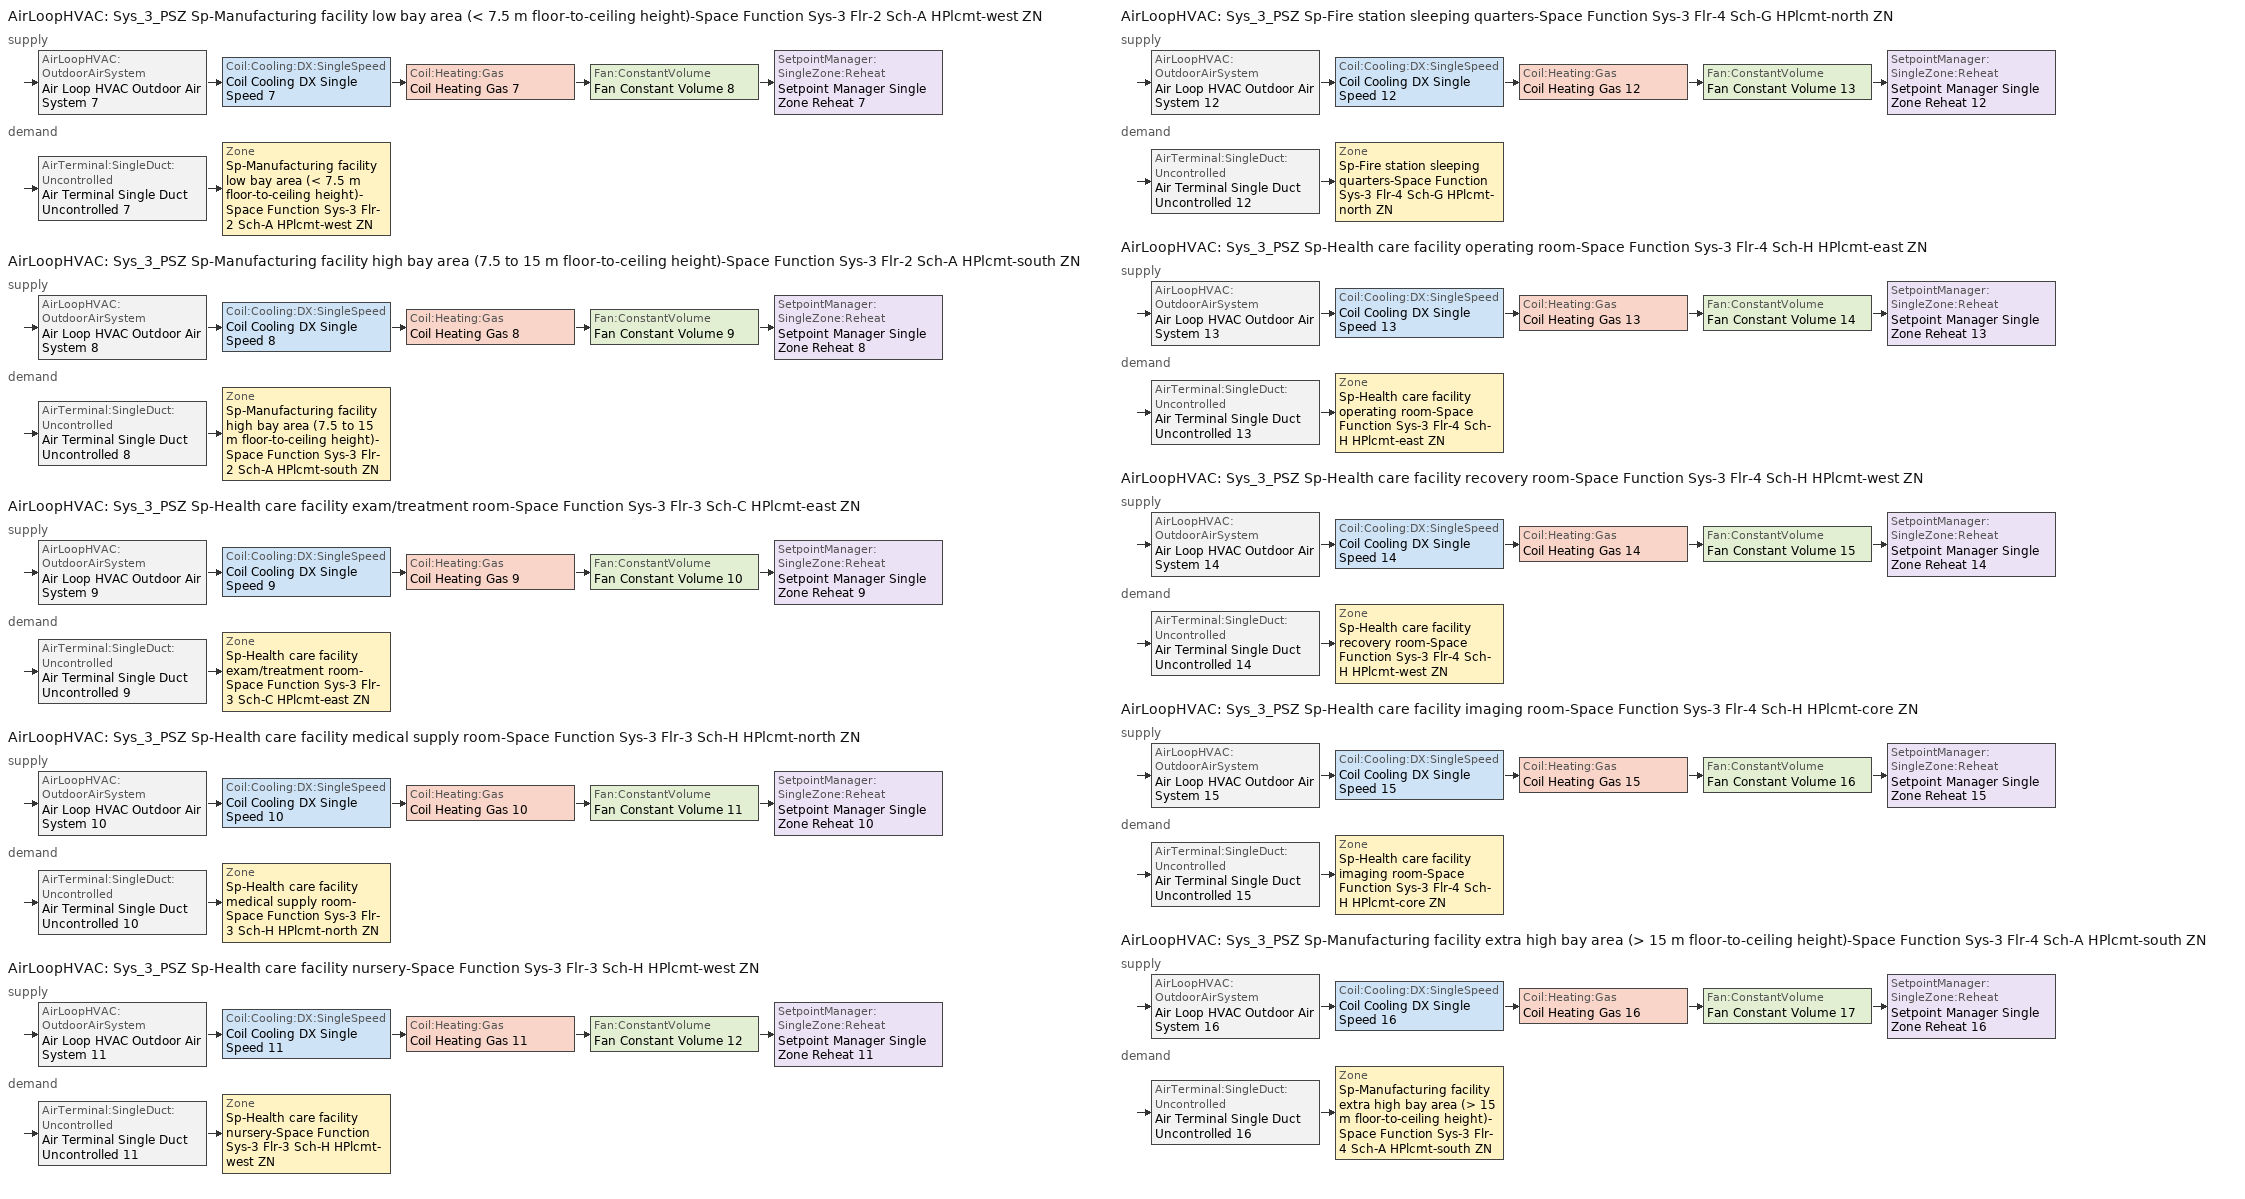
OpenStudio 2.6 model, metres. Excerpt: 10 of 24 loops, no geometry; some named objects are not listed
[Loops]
AirLoopHVAC 'Sys_3_PSZ Sp-Manufacturing facility low bay area (< 7.5 m floor-to-ceiling height)-Space Function Sys-3 Flr-2 Sch-A HPlcmt-west ZN'
 supply: AirLoopHVAC:OutdoorAirSystem 'Air Loop HVAC Outdoor Air System 7' > Coil:Cooling:DX:SingleSpeed 'Coil Cooling DX Single Speed 7' > Coil:Heating:Gas 'Coil Heating Gas 7' > Fan:ConstantVolume 'Fan Constant Volume 8' > SetpointManager:SingleZone:Reheat 'Setpoint Manager Single Zone Reheat 7'
 demand: AirTerminal:SingleDuct:Uncontrolled 'Air Terminal Single Duct Uncontrolled 7' > Zone 'Sp-Manufacturing facility low bay area (< 7.5 m floor-to-ceiling height)-Space Function Sys-3 Flr-2 Sch-A HPlcmt-west ZN'
AirLoopHVAC 'Sys_3_PSZ Sp-Manufacturing facility high bay area (7.5 to 15 m floor-to-ceiling height)-Space Function Sys-3 Flr-2 Sch-A HPlcmt-south ZN'
 supply: AirLoopHVAC:OutdoorAirSystem 'Air Loop HVAC Outdoor Air System 8' > Coil:Cooling:DX:SingleSpeed 'Coil Cooling DX Single Speed 8' > Coil:Heating:Gas 'Coil Heating Gas 8' > Fan:ConstantVolume 'Fan Constant Volume 9' > SetpointManager:SingleZone:Reheat 'Setpoint Manager Single Zone Reheat 8'
 demand: AirTerminal:SingleDuct:Uncontrolled 'Air Terminal Single Duct Uncontrolled 8' > Zone 'Sp-Manufacturing facility high bay area (7.5 to 15 m floor-to-ceiling height)-Space Function Sys-3 Flr-2 Sch-A HPlcmt-south ZN'
AirLoopHVAC 'Sys_3_PSZ Sp-Health care facility exam/treatment room-Space Function Sys-3 Flr-3 Sch-C HPlcmt-east ZN'
 supply: AirLoopHVAC:OutdoorAirSystem 'Air Loop HVAC Outdoor Air System 9' > Coil:Cooling:DX:SingleSpeed 'Coil Cooling DX Single Speed 9' > Coil:Heating:Gas 'Coil Heating Gas 9' > Fan:ConstantVolume 'Fan Constant Volume 10' > SetpointManager:SingleZone:Reheat 'Setpoint Manager Single Zone Reheat 9'
 demand: AirTerminal:SingleDuct:Uncontrolled 'Air Terminal Single Duct Uncontrolled 9' > Zone 'Sp-Health care facility exam/treatment room-Space Function Sys-3 Flr-3 Sch-C HPlcmt-east ZN'
AirLoopHVAC 'Sys_3_PSZ Sp-Health care facility medical supply room-Space Function Sys-3 Flr-3 Sch-H HPlcmt-north ZN'
 supply: AirLoopHVAC:OutdoorAirSystem 'Air Loop HVAC Outdoor Air System 10' > Coil:Cooling:DX:SingleSpeed 'Coil Cooling DX Single Speed 10' > Coil:Heating:Gas 'Coil Heating Gas 10' > Fan:ConstantVolume 'Fan Constant Volume 11' > SetpointManager:SingleZone:Reheat 'Setpoint Manager Single Zone Reheat 10'
 demand: AirTerminal:SingleDuct:Uncontrolled 'Air Terminal Single Duct Uncontrolled 10' > Zone 'Sp-Health care facility medical supply room-Space Function Sys-3 Flr-3 Sch-H HPlcmt-north ZN'
AirLoopHVAC 'Sys_3_PSZ Sp-Health care facility nursery-Space Function Sys-3 Flr-3 Sch-H HPlcmt-west ZN'
 supply: AirLoopHVAC:OutdoorAirSystem 'Air Loop HVAC Outdoor Air System 11' > Coil:Cooling:DX:SingleSpeed 'Coil Cooling DX Single Speed 11' > Coil:Heating:Gas 'Coil Heating Gas 11' > Fan:ConstantVolume 'Fan Constant Volume 12' > SetpointManager:SingleZone:Reheat 'Setpoint Manager Single Zone Reheat 11'
 demand: AirTerminal:SingleDuct:Uncontrolled 'Air Terminal Single Duct Uncontrolled 11' > Zone 'Sp-Health care facility nursery-Space Function Sys-3 Flr-3 Sch-H HPlcmt-west ZN'
AirLoopHVAC 'Sys_3_PSZ Sp-Fire station sleeping quarters-Space Function Sys-3 Flr-4 Sch-G HPlcmt-north ZN'
 supply: AirLoopHVAC:OutdoorAirSystem 'Air Loop HVAC Outdoor Air System 12' > Coil:Cooling:DX:SingleSpeed 'Coil Cooling DX Single Speed 12' > Coil:Heating:Gas 'Coil Heating Gas 12' > Fan:ConstantVolume 'Fan Constant Volume 13' > SetpointManager:SingleZone:Reheat 'Setpoint Manager Single Zone Reheat 12'
 demand: AirTerminal:SingleDuct:Uncontrolled 'Air Terminal Single Duct Uncontrolled 12' > Zone 'Sp-Fire station sleeping quarters-Space Function Sys-3 Flr-4 Sch-G HPlcmt-north ZN'
AirLoopHVAC 'Sys_3_PSZ Sp-Health care facility operating room-Space Function Sys-3 Flr-4 Sch-H HPlcmt-east ZN'
 supply: AirLoopHVAC:OutdoorAirSystem 'Air Loop HVAC Outdoor Air System 13' > Coil:Cooling:DX:SingleSpeed 'Coil Cooling DX Single Speed 13' > Coil:Heating:Gas 'Coil Heating Gas 13' > Fan:ConstantVolume 'Fan Constant Volume 14' > SetpointManager:SingleZone:Reheat 'Setpoint Manager Single Zone Reheat 13'
 demand: AirTerminal:SingleDuct:Uncontrolled 'Air Terminal Single Duct Uncontrolled 13' > Zone 'Sp-Health care facility operating room-Space Function Sys-3 Flr-4 Sch-H HPlcmt-east ZN'
AirLoopHVAC 'Sys_3_PSZ Sp-Health care facility recovery room-Space Function Sys-3 Flr-4 Sch-H HPlcmt-west ZN'
 supply: AirLoopHVAC:OutdoorAirSystem 'Air Loop HVAC Outdoor Air System 14' > Coil:Cooling:DX:SingleSpeed 'Coil Cooling DX Single Speed 14' > Coil:Heating:Gas 'Coil Heating Gas 14' > Fan:ConstantVolume 'Fan Constant Volume 15' > SetpointManager:SingleZone:Reheat 'Setpoint Manager Single Zone Reheat 14'
 demand: AirTerminal:SingleDuct:Uncontrolled 'Air Terminal Single Duct Uncontrolled 14' > Zone 'Sp-Health care facility recovery room-Space Function Sys-3 Flr-4 Sch-H HPlcmt-west ZN'
AirLoopHVAC 'Sys_3_PSZ Sp-Health care facility imaging room-Space Function Sys-3 Flr-4 Sch-H HPlcmt-core ZN'
 supply: AirLoopHVAC:OutdoorAirSystem 'Air Loop HVAC Outdoor Air System 15' > Coil:Cooling:DX:SingleSpeed 'Coil Cooling DX Single Speed 15' > Coil:Heating:Gas 'Coil Heating Gas 15' > Fan:ConstantVolume 'Fan Constant Volume 16' > SetpointManager:SingleZone:Reheat 'Setpoint Manager Single Zone Reheat 15'
 demand: AirTerminal:SingleDuct:Uncontrolled 'Air Terminal Single Duct Uncontrolled 15' > Zone 'Sp-Health care facility imaging room-Space Function Sys-3 Flr-4 Sch-H HPlcmt-core ZN'
AirLoopHVAC 'Sys_3_PSZ Sp-Manufacturing facility extra high bay area (> 15 m floor-to-ceiling height)-Space Function Sys-3 Flr-4 Sch-A HPlcmt-south ZN'
 supply: AirLoopHVAC:OutdoorAirSystem 'Air Loop HVAC Outdoor Air System 16' > Coil:Cooling:DX:SingleSpeed 'Coil Cooling DX Single Speed 16' > Coil:Heating:Gas 'Coil Heating Gas 16' > Fan:ConstantVolume 'Fan Constant Volume 17' > SetpointManager:SingleZone:Reheat 'Setpoint Manager Single Zone Reheat 16'
 demand: AirTerminal:SingleDuct:Uncontrolled 'Air Terminal Single Duct Uncontrolled 16' > Zone 'Sp-Manufacturing facility extra high bay area (> 15 m floor-to-ceiling height)-Space Function Sys-3 Flr-4 Sch-A HPlcmt-south ZN'
[Sizing:Zone] Zone Cooling Design Supply Air Temperature Input Method=SupplyAirTemperature; Zone Cooling Design Supply Air Temperature {C}=13; Zone Cooling Design Supply Air Temperature Difference {deltaC}=11.11; Zone Heating Design Supply Air Temperature Input Method=SupplyAirTemperature; Zone Heating Design Supply Air Temperature {C}=43; Zone Heating Design Supply Air Temperature Difference {deltaC}=11.11; Zone Cooling Design Supply Air Humidity Ratio {kg-H2O/kg-air}=0.0085; Zone Heating Design Supply Air Humidity Ratio {kg-H2O/kg-air}=0.008; Zone Heating Sizing Factor=1.3; Zone Cooling Sizing Factor=1.1; Cooling Design Air Flow Method=DesignDay; Heating Design Air Flow Method=DesignDay; Account for Dedicated Outdoor Air System=No; Dedicated Outdoor Air System Control Strategy=NeutralSupplyAir; Dedicated Outdoor Air Low Setpoint Temperature for Design {C}=autosize; Dedicated Outdoor Air High Setpoint Temperature for Design {C}=autosize
Sp-Manufacturing facility low bay area (< 7.5 m floor-to-ceiling height)-Space Function Sys-3 Flr-2 Sch-A HPlcmt-west ZN; Sp-Manufacturing facility high bay area (7.5 to 15 m floor-to-ceiling height)-Space Function Sys-3 Flr-2 Sch-A HPlcmt-south ZN; Sp-Health care facility exam/treatment room-Space Function Sys-3 Flr-3 Sch-C HPlcmt-east ZN; Sp-Health care facility medical supply room-Space Function Sys-3 Flr-3 Sch-H HPlcmt-north ZN; Sp-Health care facility nursery-Space Function Sys-3 Flr-3 Sch-H HPlcmt-west ZN; Sp-Fire station sleeping quarters-Space Function Sys-3 Flr-4 Sch-G HPlcmt-north ZN; Sp-Health care facility operating room-Space Function Sys-3 Flr-4 Sch-H HPlcmt-east ZN; Sp-Health care facility recovery room-Space Function Sys-3 Flr-4 Sch-H HPlcmt-west ZN; Sp-Health care facility imaging room-Space Function Sys-3 Flr-4 Sch-H HPlcmt-core ZN; Sp-Manufacturing facility extra high bay area (> 15 m floor-to-ceiling height)-Space Function Sys-3 Flr-4 Sch-A HPlcmt-south ZN
[Zone equipment]
Sp-Manufacturing facility low bay area (< 7.5 m floor-to-ceiling height)-Space Function Sys-3 Flr-2 Sch-A HPlcmt-west ZN: Air Terminal Single Duct Uncontrolled 7, Zone HVAC Baseboard Convective Water 6
Sp-Manufacturing facility high bay area (7.5 to 15 m floor-to-ceiling height)-Space Function Sys-3 Flr-2 Sch-A HPlcmt-south ZN: Air Terminal Single Duct Uncontrolled 8, Zone HVAC Baseboard Convective Water 7
Sp-Health care facility exam/treatment room-Space Function Sys-3 Flr-3 Sch-C HPlcmt-east ZN: Air Terminal Single Duct Uncontrolled 9, Zone HVAC Baseboard Convective Water 8
Sp-Health care facility medical supply room-Space Function Sys-3 Flr-3 Sch-H HPlcmt-north ZN: Air Terminal Single Duct Uncontrolled 10, Zone HVAC Baseboard Convective Water 9
Sp-Health care facility nursery-Space Function Sys-3 Flr-3 Sch-H HPlcmt-west ZN: Air Terminal Single Duct Uncontrolled 11, Zone HVAC Baseboard Convective Water 10
Sp-Fire station sleeping quarters-Space Function Sys-3 Flr-4 Sch-G HPlcmt-north ZN: Air Terminal Single Duct Uncontrolled 12, Zone HVAC Baseboard Convective Water 11
Sp-Health care facility operating room-Space Function Sys-3 Flr-4 Sch-H HPlcmt-east ZN: Air Terminal Single Duct Uncontrolled 13, Zone HVAC Baseboard Convective Water 12
Sp-Health care facility recovery room-Space Function Sys-3 Flr-4 Sch-H HPlcmt-west ZN: Air Terminal Single Duct Uncontrolled 14, Zone HVAC Baseboard Convective Water 13
Sp-Health care facility imaging room-Space Function Sys-3 Flr-4 Sch-H HPlcmt-core ZN: Air Terminal Single Duct Uncontrolled 15, Zone HVAC Baseboard Convective Water 14
Sp-Manufacturing facility extra high bay area (> 15 m floor-to-ceiling height)-Space Function Sys-3 Flr-4 Sch-A HPlcmt-south ZN: Air Terminal Single Duct Uncontrolled 16, Zone HVAC Baseboard Convective Water 15
[AirLoopHVAC] Availability Schedule=Always On Discrete; Design Supply Air Flow Rate {m3/s}=AutoSize
Sys_3_PSZ Sp-Manufacturing facility low bay area (< 7.5 m floor-to-ceiling height)-Space Function Sys-3 Flr-2 Sch-A HPlcmt-west ZN; Sys_3_PSZ Sp-Manufacturing facility high bay area (7.5 to 15 m floor-to-ceiling height)-Space Function Sys-3 Flr-2 Sch-A HPlcmt-south ZN; Sys_3_PSZ Sp-Health care facility exam/treatment room-Space Function Sys-3 Flr-3 Sch-C HPlcmt-east ZN; Sys_3_PSZ Sp-Health care facility medical supply room-Space Function Sys-3 Flr-3 Sch-H HPlcmt-north ZN; Sys_3_PSZ Sp-Health care facility nursery-Space Function Sys-3 Flr-3 Sch-H HPlcmt-west ZN; Sys_3_PSZ Sp-Fire station sleeping quarters-Space Function Sys-3 Flr-4 Sch-G HPlcmt-north ZN; Sys_3_PSZ Sp-Health care facility operating room-Space Function Sys-3 Flr-4 Sch-H HPlcmt-east ZN; Sys_3_PSZ Sp-Health care facility recovery room-Space Function Sys-3 Flr-4 Sch-H HPlcmt-west ZN; Sys_3_PSZ Sp-Health care facility imaging room-Space Function Sys-3 Flr-4 Sch-H HPlcmt-core ZN; Sys_3_PSZ Sp-Manufacturing facility extra high bay area (> 15 m floor-to-ceiling height)-Space Function Sys-3 Flr-4 Sch-A HPlcmt-south ZN
[Sizing:System] Type of Load to Size On=Sensible; Design Outdoor Air Flow Rate {m3/s}=Autosize; Minimum System Air Flow Ratio=1; Preheat Design Temperature {C}=7; Preheat Design Humidity Ratio {kg-H2O/kg-Air}=0.008; Precool Design Temperature {C}=13; Precool Design Humidity Ratio {kg-H2O/kg-Air}=0.008; Central Cooling Design Supply Air Temperature {C}=13; Central Heating Design Supply Air Temperature {C}=43; Sizing Option=NonCoincident; 100% Outdoor Air in Cooling=No; 100% Outdoor Air in Heating=No; Central Cooling Design Supply Air Humidity Ratio {kg-H2O/kg-Air}=0.0085; Central Heating Design Supply Air Humidity Ratio {kg-H2O/kg-Air}=0.008; Cooling Design Air Flow Method=DesignDay; Cooling Design Air Flow Rate {m3/s}=0; Heating Design Air Flow Method=DesignDay; Heating Design Air Flow Rate {m3/s}=0; System Outdoor Air Method=ZoneSum; Zone Maximum Outdoor Air Fraction=1; Cooling Supply Air Flow Rate Per Floor Area {m3/s-m2}=0.00996765; Cooling Fraction of Autosized Cooling Supply Air Flow Rate=1; Cooling Supply Air Flow Rate Per Unit Cooling Capacity {m3/s-W}=3.94755e-05; Heating Supply Air Flow Rate Per Floor Area {m3/s-m2}=0.00996765; Heating Fraction of Autosized Heating Supply Air Flow Rate=1; Heating Fraction of Autosized Cooling Supply Air Flow Rate=1; Heating Supply Air Flow Rate Per Unit Heating Capacity {m3/s-W}=3.15882e-05; Cooling Design Capacity Method=CoolingDesignCapacity; Cooling Design Capacity {W}=autosize; Cooling Design Capacity Per Floor Area {W/m2}=234.7; Fraction of Autosized Cooling Design Capacity=1; Heating Design Capacity Method=HeatingDesignCapacity; Heating Design Capacity {W}=autosize; Heating Design Capacity Per Floor Area {W/m2}=157; Fraction of Autosized Heating Design Capacity=1; Central Cooling Capacity Control Method=OnOff
Sys_3_PSZ Sp-Manufacturing facility low bay area (< 7.5 m floor-to-ceiling height)-Space Function Sys-3 Flr-2 Sch-A HPlcmt-west ZN; Sys_3_PSZ Sp-Manufacturing facility high bay area (7.5 to 15 m floor-to-ceiling height)-Space Function Sys-3 Flr-2 Sch-A HPlcmt-south ZN; Sys_3_PSZ Sp-Health care facility exam/treatment room-Space Function Sys-3 Flr-3 Sch-C HPlcmt-east ZN; Sys_3_PSZ Sp-Health care facility medical supply room-Space Function Sys-3 Flr-3 Sch-H HPlcmt-north ZN; Sys_3_PSZ Sp-Health care facility nursery-Space Function Sys-3 Flr-3 Sch-H HPlcmt-west ZN; Sys_3_PSZ Sp-Fire station sleeping quarters-Space Function Sys-3 Flr-4 Sch-G HPlcmt-north ZN; Sys_3_PSZ Sp-Health care facility operating room-Space Function Sys-3 Flr-4 Sch-H HPlcmt-east ZN; Sys_3_PSZ Sp-Health care facility recovery room-Space Function Sys-3 Flr-4 Sch-H HPlcmt-west ZN; Sys_3_PSZ Sp-Health care facility imaging room-Space Function Sys-3 Flr-4 Sch-H HPlcmt-core ZN; Sys_3_PSZ Sp-Manufacturing facility extra high bay area (> 15 m floor-to-ceiling height)-Space Function Sys-3 Flr-4 Sch-A HPlcmt-south ZN
[Fan:ConstantVolume] Availability Schedule=Always On Discrete; Maximum Flow Rate {m3/s}=AutoSize
Fan Constant Volume 8; Fan Constant Volume 9; Fan Constant Volume 10; Fan Constant Volume 11; Fan Constant Volume 12; Fan Constant Volume 13; Fan Constant Volume 14; Fan Constant Volume 15; Fan Constant Volume 16; Fan Constant Volume 17
[Coil:Heating:Gas] Availability Schedule=Always On Discrete; Gas Burner Efficiency=0.8; Nominal Capacity {W}=AutoSize; Parasitic Electric Load {W}=0; Parasitic Gas Load {W}=0
Coil Heating Gas 7; Coil Heating Gas 8; Coil Heating Gas 9; Coil Heating Gas 10; Coil Heating Gas 11; Coil Heating Gas 12; Coil Heating Gas 13; Coil Heating Gas 14; Coil Heating Gas 15; Coil Heating Gas 16
[Coil:Cooling:DX:SingleSpeed] Availability Schedule=Always On Discrete; Rated Total Cooling Capacity {W}=autosize; Rated Sensible Heat Ratio=autosize; Rated COP {W/W}=3; Rated Air Flow Rate {m3/s}=autosize; Rated Evaporator Fan Power Per Volume Flow Rate {W/(m3/s)}=773.3; Condenser Type=AirCooled; Evaporative Condenser Effectiveness=0; Evaporative Condenser Air Flow Rate {m3/s}=Autosize; Evaporative Condenser Pump Rated Power Consumption {W}=Autosize; Crankcase Heater Capacity {W}=0; Maximum Outdoor Dry-Bulb Temperature for Crankcase Heater Operation {C}=0; Basin Heater Capacity {W/K}=0; Basin Heater Setpoint Temperature {C}=10
Name | Total Cooling Capacity Function of Temperature Curve | Total Cooling Capacity Function of Flow Fraction Curve | Energy Input Ratio Function of Temperature Curve | Energy Input Ratio Function of Flow Fraction Curve | Part Load Fraction Correlation Curve
Coil Cooling DX Single Speed 7 | Curve Biquadratic 17 | Curve Quadratic 20 | Curve Biquadratic 18 | Curve Quadratic 21 | Curve Quadratic 22
Coil Cooling DX Single Speed 8 | Curve Biquadratic 19 | Curve Quadratic 23 | Curve Biquadratic 20 | Curve Quadratic 24 | Curve Quadratic 25
Coil Cooling DX Single Speed 9 | Curve Biquadratic 21 | Curve Quadratic 26 | Curve Biquadratic 22 | Curve Quadratic 27 | Curve Quadratic 28
Coil Cooling DX Single Speed 10 | Curve Biquadratic 23 | Curve Quadratic 29 | Curve Biquadratic 24 | Curve Quadratic 30 | Curve Quadratic 31
Coil Cooling DX Single Speed 11 | Curve Biquadratic 25 | Curve Quadratic 32 | Curve Biquadratic 26 | Curve Quadratic 33 | Curve Quadratic 34
Coil Cooling DX Single Speed 12 | Curve Biquadratic 27 | Curve Quadratic 35 | Curve Biquadratic 28 | Curve Quadratic 36 | Curve Quadratic 37
Coil Cooling DX Single Speed 13 | Curve Biquadratic 29 | Curve Quadratic 38 | Curve Biquadratic 30 | Curve Quadratic 39 | Curve Quadratic 40
Coil Cooling DX Single Speed 14 | Curve Biquadratic 31 | Curve Quadratic 41 | Curve Biquadratic 32 | Curve Quadratic 42 | Curve Quadratic 43
Coil Cooling DX Single Speed 15 | Curve Biquadratic 33 | Curve Quadratic 44 | Curve Biquadratic 34 | Curve Quadratic 45 | Curve Quadratic 46
Coil Cooling DX Single Speed 16 | Curve Biquadratic 35 | Curve Quadratic 47 | Curve Biquadratic 36 | Curve Quadratic 48 | Curve Quadratic 49
[Controller:OutdoorAir] Minimum Outdoor Air Flow Rate {m3/s}=autosize; Maximum Outdoor Air Flow Rate {m3/s}=Autosize; Economizer Control Type=NoEconomizer; Economizer Control Action Type=ModulateFlow; Economizer Maximum Limit Dry-Bulb Temperature {C}=28; Economizer Maximum Limit Enthalpy {J/kg}=64000; Economizer Minimum Limit Dry-Bulb Temperature {C}=-100; Lockout Type=NoLockout; Minimum Limit Type=FixedMinimum; High Humidity Control=No; Heat Recovery Bypass Control Type=BypassWhenWithinEconomizerLimits
Name | Controller Mechanical Ventilation
Controller Outdoor Air 7 | Controller Mechanical Ventilation 7
Controller Outdoor Air 8 | Controller Mechanical Ventilation 8
Controller Outdoor Air 9 | Controller Mechanical Ventilation 9
Controller Outdoor Air 10 | Controller Mechanical Ventilation 10
Controller Outdoor Air 11 | Controller Mechanical Ventilation 11
Controller Outdoor Air 12 | Controller Mechanical Ventilation 12
Controller Outdoor Air 13 | Controller Mechanical Ventilation 13
Controller Outdoor Air 14 | Controller Mechanical Ventilation 14
Controller Outdoor Air 15 | Controller Mechanical Ventilation 15
Controller Outdoor Air 16 | Controller Mechanical Ventilation 16
[Controller:MechanicalVentilation] Availability Schedule=Always On Discrete; System Outdoor Air Method=ZoneSum
Controller Mechanical Ventilation 7; Controller Mechanical Ventilation 8; Controller Mechanical Ventilation 9; Controller Mechanical Ventilation 10; Controller Mechanical Ventilation 11; Controller Mechanical Ventilation 12; Controller Mechanical Ventilation 13; Controller Mechanical Ventilation 14; Controller Mechanical Ventilation 15; Controller Mechanical Ventilation 16
[AirLoopHVAC:OutdoorAirSystem]
Name | Controller
Air Loop HVAC Outdoor Air System 7 | Controller Outdoor Air 7
Air Loop HVAC Outdoor Air System 8 | Controller Outdoor Air 8
Air Loop HVAC Outdoor Air System 9 | Controller Outdoor Air 9
Air Loop HVAC Outdoor Air System 10 | Controller Outdoor Air 10
Air Loop HVAC Outdoor Air System 11 | Controller Outdoor Air 11
Air Loop HVAC Outdoor Air System 12 | Controller Outdoor Air 12
Air Loop HVAC Outdoor Air System 13 | Controller Outdoor Air 13
Air Loop HVAC Outdoor Air System 14 | Controller Outdoor Air 14
Air Loop HVAC Outdoor Air System 15 | Controller Outdoor Air 15
Air Loop HVAC Outdoor Air System 16 | Controller Outdoor Air 16
[SetpointManager:SingleZone:Reheat] Minimum Supply Air Temperature {C}=13; Maximum Supply Air Temperature {C}=43
Name | Control Zone
Setpoint Manager Single Zone Reheat 7 | Sp-Manufacturing facility low bay area (< 7.5 m floor-to-ceiling height)-Space Function Sys-3 Flr-2 Sch-A HPlcmt-west ZN
Setpoint Manager Single Zone Reheat 8 | Sp-Manufacturing facility high bay area (7.5 to 15 m floor-to-ceiling height)-Space Function Sys-3 Flr-2 Sch-A HPlcmt-south ZN
Setpoint Manager Single Zone Reheat 9 | Sp-Health care facility exam/treatment room-Space Function Sys-3 Flr-3 Sch-C HPlcmt-east ZN
Setpoint Manager Single Zone Reheat 10 | Sp-Health care facility medical supply room-Space Function Sys-3 Flr-3 Sch-H HPlcmt-north ZN
Setpoint Manager Single Zone Reheat 11 | Sp-Health care facility nursery-Space Function Sys-3 Flr-3 Sch-H HPlcmt-west ZN
Setpoint Manager Single Zone Reheat 12 | Sp-Fire station sleeping quarters-Space Function Sys-3 Flr-4 Sch-G HPlcmt-north ZN
Setpoint Manager Single Zone Reheat 13 | Sp-Health care facility operating room-Space Function Sys-3 Flr-4 Sch-H HPlcmt-east ZN
Setpoint Manager Single Zone Reheat 14 | Sp-Health care facility recovery room-Space Function Sys-3 Flr-4 Sch-H HPlcmt-west ZN
Setpoint Manager Single Zone Reheat 15 | Sp-Health care facility imaging room-Space Function Sys-3 Flr-4 Sch-H HPlcmt-core ZN
Setpoint Manager Single Zone Reheat 16 | Sp-Manufacturing facility extra high bay area (> 15 m floor-to-ceiling height)-Space Function Sys-3 Flr-4 Sch-A HPlcmt-south ZN
[AirTerminal:SingleDuct:Uncontrolled] Availability Schedule=Always On Discrete; Maximum Air Flow Rate {m3/s}=AutoSize
Air Terminal Single Duct Uncontrolled 7; Air Terminal Single Duct Uncontrolled 8; Air Terminal Single Duct Uncontrolled 9; Air Terminal Single Duct Uncontrolled 10; Air Terminal Single Duct Uncontrolled 11; Air Terminal Single Duct Uncontrolled 12; Air Terminal Single Duct Uncontrolled 13; Air Terminal Single Duct Uncontrolled 14; Air Terminal Single Duct Uncontrolled 15; Air Terminal Single Duct Uncontrolled 16
[Schedule:Constant]
Always On Discrete: Value=1
[Curve:Biquadratic] Minimum Value of x=17; Maximum Value of x=22; Minimum Value of y=13; Maximum Value of y=46
Name | Coefficient1 Constant | Coefficient2 x | Coefficient3 x**2 | Coefficient4 y | Coefficient5 y**2 | Coefficient6 x*y
Curve Biquadratic 17; Curve Biquadratic 19; Curve Biquadratic 21; Curve Biquadratic 23; Curve Biquadratic 25; Curve Biquadratic 27; Curve Biquadratic 29; Curve Biquadratic 31; Curve Biquadratic 33; Curve Biquadratic 35 | 0.942588 | 0.00954335 | 0.00068377 | -0.0110427 | 5.249e-06 | -9.72e-06
Curve Biquadratic 18; Curve Biquadratic 20; Curve Biquadratic 22; Curve Biquadratic 24; Curve Biquadratic 26; Curve Biquadratic 28; Curve Biquadratic 30; Curve Biquadratic 32; Curve Biquadratic 34; Curve Biquadratic 36 | 0.342414 | 0.034885 | -0.0006237 | 0.00497722 | 0.000437951 | -0.000728028
[Curve:Quadratic]
Name | Coefficient1 Constant | Coefficient2 x | Coefficient3 x**2 | Minimum Value of x | Maximum Value of x
Curve Quadratic 20; Curve Quadratic 23; Curve Quadratic 26; Curve Quadratic 29; Curve Quadratic 32; Curve Quadratic 35; Curve Quadratic 38; Curve Quadratic 41; Curve Quadratic 44; Curve Quadratic 47 | 0.8 | 0.2 | 0 | 0.5 | 1.5
Curve Quadratic 21; Curve Quadratic 24; Curve Quadratic 27; Curve Quadratic 30; Curve Quadratic 33; Curve Quadratic 36; Curve Quadratic 39; Curve Quadratic 42; Curve Quadratic 45; Curve Quadratic 48 | 1.1552 | -0.1808 | 0.0256 | 0.5 | 1.5
Curve Quadratic 22; Curve Quadratic 25; Curve Quadratic 28; Curve Quadratic 31; Curve Quadratic 34; Curve Quadratic 37; Curve Quadratic 40; Curve Quadratic 43; Curve Quadratic 46; Curve Quadratic 49 | 0.85 | 0.15 | 0 | 0 | 1
